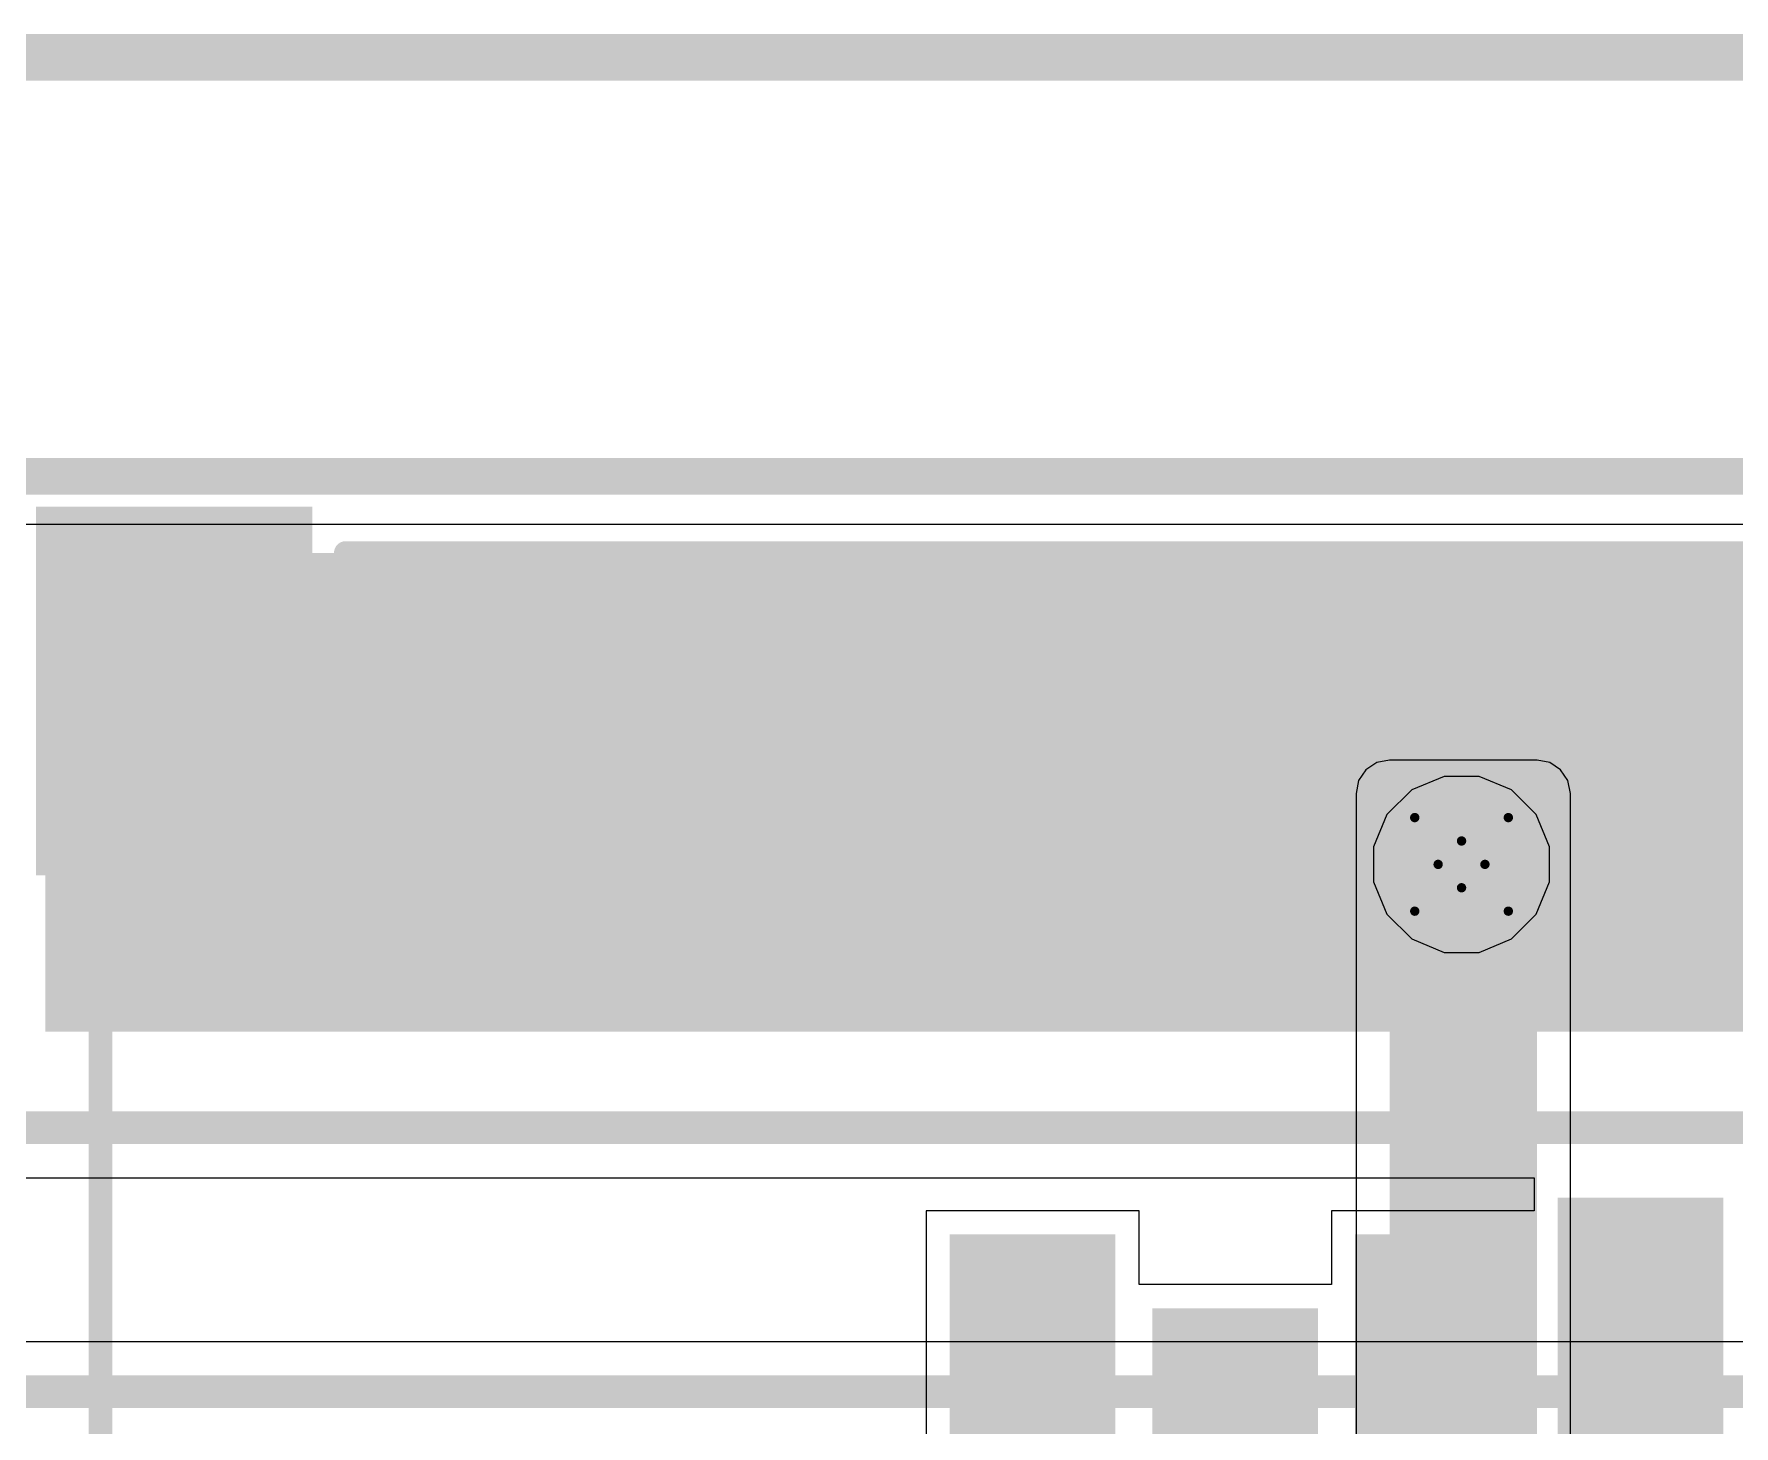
# Model space of a CAD drawing. Header units: inches. Extents: x -3 to 289, y -11 to 89.
# Drawn here: x 45.92 to 55.15, y 27.94 to 35.49 of the extents above; entities that cross this region are included whole.
import ezdxf

# ---------------------------------------------------------------- set-up
doc = ezdxf.new("R2010")
doc.units = ezdxf.units.IN
for name, color, linetype in [('Board Cutout', 216, 'Continuous'), ('Bottom Layer', 5, 'Continuous'), ('Dimension', 6, 'Continuous'), ('Drill Drawing', 1, 'Continuous'), ('Layer 1', 16, 'Continuous'), ('Layer 2', 76, 'Continuous'), ('Top Layer', 1, 'Continuous'), ('Top Overlay', 2, 'Continuous'), ('Top Paste', 8, 'Continuous'), ('Top Solder', 216, 'Continuous'), ('Via Holes', 16, 'Continuous')]:
    doc.layers.add(name, color=color, linetype=linetype)

# ---------------------------------------------------------------- blocks, each defined once
blk = doc.blocks.new('693071010811_2')
at = {"layer": 'Top Layer'}
for points in [[(0.415, -2.125), (1.215, -2.125), (1.215, -3.6249), (0.415, -3.6249)], [(-0.685, -2.525), (0.115, -2.525), (0.115, -4.0249), (-0.685, -4.0249)], [(1.515, -2.525), (2.315, -2.525), (2.315, -4.0249), (1.515, -4.0249)], [(-1.785, -2.725), (-0.985, -2.725), (-0.985, -4.2249), (-1.785, -4.2249)], [(5.875, -6.075), (7.275, -6.075), (7.275, -7.975), (5.875, -7.975)]]:
    blk.add_hatch(color=1, dxfattribs=at).paths.add_polyline_path(points)
at = {"layer": 'Top Paste'}
for points in [[(0.415, -2.125), (1.215, -2.125), (1.215, -3.6249), (0.415, -3.6249)], [(-0.685, -2.525), (0.115, -2.525), (0.115, -4.0249), (-0.685, -4.0249)], [(1.515, -2.525), (2.315, -2.525), (2.315, -4.0249), (1.515, -4.0249)], [(-1.785, -2.725), (-0.985, -2.725), (-0.985, -4.2249), (-1.785, -4.2249)], [(5.875, -6.075), (7.275, -6.075), (7.275, -7.975), (5.875, -7.975)]]:
    blk.add_hatch(color=8, dxfattribs=at).paths.add_polyline_path(points)
at = {"layer": 'Top Solder'}
for points in [[(0.365, -2.075), (1.265, -2.075), (1.265, -3.6749), (0.365, -3.6749)], [(-0.735, -2.475), (0.165, -2.475), (0.165, -4.0749), (-0.735, -4.0749)], [(1.465, -2.475), (2.365, -2.475), (2.365, -4.0749), (1.465, -4.0749)], [(-1.835, -2.675), (-0.935, -2.675), (-0.935, -4.2749), (-1.835, -4.2749)], [(5.825, -6.025), (7.325, -6.025), (7.325, -8.025), (5.825, -8.025)]]:
    blk.add_hatch(color=216, dxfattribs=at).paths.add_polyline_path(points)
at = {"layer": 'Top Overlay'}
for points in [[(6.975, 7.4261, 0.127, 0.127, 0), (6.975, -5.8439, 0.127, 0.127, 0)], [(5.6439, -7.775, 0.127, 0.127, 0), (-6.896, -7.775, 0.127, 0.127, 0)]]:
    blk.add_lwpolyline(points, format="xyseb", dxfattribs=at)
for points in [[(6.9432, -5.8439, 0.0635, 0.0635, 1), (7.0067, -5.8439, 0.0635, 0.0635, 1)], [(5.6121, -7.775, 0.0635, 0.0635, 1), (5.6756, -7.775, 0.0635, 0.0635, 1)]]:
    blk.add_lwpolyline(points, format="xyseb", close=True, dxfattribs=at)

msp = doc.modelspace()

# ---------------------------------------------------------------- hatches: boundary and pattern name
at = {"layer": 'Bottom Layer'}
h = msp.add_hatch(color=5, dxfattribs=at)
edge = h.paths.add_edge_path()
edge.add_arc((53.6676, 30.9838), 0.3, 0, 360)
at = {"layer": 'Layer 1'}
h = msp.add_hatch(color=16, dxfattribs=at)
edge = h.paths.add_edge_path()
edge.add_arc((53.6676, 30.9838), 0.3, 0, 360)
at = {"layer": 'Layer 2'}
msp.add_hatch(color=76, dxfattribs=at).paths.add_polyline_path([(54.0775, 31.369), (53.2766, 31.369), (53.2766, 17.4748), (54.0775, 17.4748)])
h = msp.add_hatch(color=76, dxfattribs=at)
edge = h.paths.add_edge_path()
edge.add_arc((53.6676, 30.9838), 0.3, 0, 360)
at = {"layer": 'Top Layer'}
msp.add_hatch(color=1, dxfattribs=at).paths.add_polyline_path([(60.529, 32.6748), (45.979, 32.6748), (45.979, 30.0748), (60.529, 30.0748)])
h = msp.add_hatch(color=1, dxfattribs=at)
edge = h.paths.add_edge_path()
edge.add_arc((53.6676, 30.9838), 0.3, 0, 360)
at = {"layer": 'Via Holes'}
h = msp.add_hatch(color=7, dxfattribs=at)
edge = h.paths.add_edge_path()
edge.add_arc((53.6676, 30.9838), 0.15, 0, 360)

# ---------------------------------------------------------------- linework, layer by layer
at = {"layer": 'Board Cutout'}
msp.add_lwpolyline([(-0.0026, 33.09, 0.2, 0.2, 0), (59.9974, 33.09, 0.2, 0.2, 0)], format="xyseb", dxfattribs=at)
at = {"layer": 'Bottom Layer'}
for p, q in [((0.3463, 32.831), (58.3332, 32.8311)), ((53.3969, 31.3889), (53.2625, 31.2545)), ((53.5725, 31.4616), (53.3969, 31.3889)), ((53.7626, 31.4616), (53.5725, 31.4616)), ((53.9382, 31.3889), (53.7626, 31.4616)), ((54.0726, 31.2545), (53.9382, 31.3889)), ((53.2625, 31.2545), (53.1898, 31.0789)), ((54.1454, 31.0789), (54.0726, 31.2545)), ((53.1898, 31.0789), (53.1898, 30.8888)), ((54.1454, 30.8888), (54.1454, 31.0789)), ((53.1898, 30.8888), (53.2625, 30.7132)), ((54.0726, 30.7132), (54.1454, 30.8888)), ((53.2625, 30.7132), (53.3969, 30.5788)), ((53.9382, 30.5788), (54.0726, 30.7132)), ((53.3969, 30.5788), (53.5725, 30.506)), ((53.7626, 30.506), (53.9382, 30.5788)), ((53.5725, 30.506), (53.7626, 30.506))]:
    msp.add_line(p, q, dxfattribs=at)
at = {"layer": 'Dimension'}
msp.add_lwpolyline([(34.6949, 35.3646, 0.254, 0.254, 0), (59.9974, 35.3646, 0.254, 0.254, 0)], format="xyseb", dxfattribs=at)
at = {"layer": 'Drill Drawing'}
for points in [[(53.4136, 31.2378, 0.0508, 0.0508, 0), (53.6676, 31.1108, 0.0508, 0.0508, 0)], [(53.4136, 31.2378, 0.0508, 0.0508, 0), (53.5406, 30.9838, 0.0508, 0.0508, 0)], [(53.6676, 31.1108, 0.0508, 0.0508, 0), (53.9216, 31.2378, 0.0508, 0.0508, 0)], [(53.7946, 30.9838, 0.0508, 0.0508, 0), (53.9216, 31.2378, 0.0508, 0.0508, 0)], [(53.4136, 30.7298, 0.0508, 0.0508, 0), (53.5406, 30.9838, 0.0508, 0.0508, 0)], [(53.7946, 30.9838, 0.0508, 0.0508, 0), (53.9216, 30.7298, 0.0508, 0.0508, 0)], [(53.4136, 30.7298, 0.0508, 0.0508, 0), (53.6676, 30.8568, 0.0508, 0.0508, 0)], [(53.6676, 30.8568, 0.0508, 0.0508, 0), (53.9216, 30.7298, 0.0508, 0.0508, 0)]]:
    msp.add_lwpolyline(points, format="xyseb", dxfattribs=at)
for points in [[(53.4009, 31.2378, 0.0254, 0.0254, 1), (53.4263, 31.2378, 0.0254, 0.0254, 1)], [(53.4009, 31.2378, 0.0254, 0.0254, 1), (53.4263, 31.2378, 0.0254, 0.0254, 1)], [(53.9089, 31.2378, 0.0254, 0.0254, 1), (53.9343, 31.2378, 0.0254, 0.0254, 1)], [(53.9089, 31.2378, 0.0254, 0.0254, 1), (53.9343, 31.2378, 0.0254, 0.0254, 1)], [(53.6549, 31.1108, 0.0254, 0.0254, 1), (53.6803, 31.1108, 0.0254, 0.0254, 1)], [(53.6549, 31.1108, 0.0254, 0.0254, 1), (53.6803, 31.1108, 0.0254, 0.0254, 1)], [(53.5279, 30.9838, 0.0254, 0.0254, 1), (53.5533, 30.9838, 0.0254, 0.0254, 1)], [(53.5279, 30.9838, 0.0254, 0.0254, 1), (53.5533, 30.9838, 0.0254, 0.0254, 1)], [(53.7819, 30.9838, 0.0254, 0.0254, 1), (53.8073, 30.9838, 0.0254, 0.0254, 1)], [(53.7819, 30.9838, 0.0254, 0.0254, 1), (53.8073, 30.9838, 0.0254, 0.0254, 1)], [(53.6549, 30.8568, 0.0254, 0.0254, 1), (53.6803, 30.8568, 0.0254, 0.0254, 1)], [(53.6549, 30.8568, 0.0254, 0.0254, 1), (53.6803, 30.8568, 0.0254, 0.0254, 1)], [(53.4009, 30.7298, 0.0254, 0.0254, 1), (53.4263, 30.7298, 0.0254, 0.0254, 1)], [(53.4009, 30.7298, 0.0254, 0.0254, 1), (53.4263, 30.7298, 0.0254, 0.0254, 1)], [(53.9089, 30.7298, 0.0254, 0.0254, 1), (53.9343, 30.7298, 0.0254, 0.0254, 1)], [(53.9089, 30.7298, 0.0254, 0.0254, 1), (53.9343, 30.7298, 0.0254, 0.0254, 1)]]:
    msp.add_lwpolyline(points, format="xyseb", close=True, dxfattribs=at)
at = {"layer": 'Layer 1'}
for p, q in [((0.3463, 32.831), (59.9974, 32.8311)), ((53.3969, 31.3889), (53.2625, 31.2545)), ((53.5725, 31.4616), (53.3969, 31.3889)), ((53.7626, 31.4616), (53.5725, 31.4616)), ((53.9382, 31.3889), (53.7626, 31.4616)), ((54.0726, 31.2545), (53.9382, 31.3889)), ((53.2625, 31.2545), (53.1898, 31.0789)), ((54.1454, 31.0789), (54.0726, 31.2545)), ((53.1898, 31.0789), (53.1898, 30.8888)), ((54.1454, 30.8888), (54.1454, 31.0789)), ((53.1898, 30.8888), (53.2625, 30.7132)), ((54.0726, 30.7132), (54.1454, 30.8888)), ((53.2625, 30.7132), (53.3969, 30.5788)), ((53.9382, 30.5788), (54.0726, 30.7132)), ((53.3969, 30.5788), (53.5725, 30.506)), ((53.7626, 30.506), (53.9382, 30.5788)), ((53.5725, 30.506), (53.7626, 30.506)), ((56.7758, 28.3927), (43.8251, 28.3927))]:
    msp.add_line(p, q, dxfattribs=at)
msp.add_lwpolyline([(43.8251, 28.1208, 0.1778, 0.1778, 0), (56.7758, 28.1208, 0.1778, 0.1778, 0)], format="xyseb", dxfattribs=at)
at = {"layer": 'Layer 2'}
for p, q in [((0.3463, 32.831), (59.764, 32.8311)), ((53.1484, 31.4972), (53.1091, 31.4384)), ((53.2072, 31.5365), (53.1484, 31.4972)), ((53.2766, 31.5503), (53.2072, 31.5365)), ((54.0775, 31.5503), (53.2766, 31.5503)), ((54.1469, 31.5365), (54.0775, 31.5503)), ((54.2057, 31.4972), (54.1469, 31.5365)), ((54.245, 31.4384), (54.2057, 31.4972)), ((53.1091, 31.4384), (53.0953, 31.369)), ((54.2588, 31.369), (54.245, 31.4384)), ((53.0953, 31.369), (53.0953, 22.637)), ((54.2588, 27.6191), (54.2588, 31.369))]:
    msp.add_line(p, q, dxfattribs=at)
at = {"layer": 'Top Layer'}
for p, q in [((40.9111, 29.2831), (54.0612, 29.2831)), ((54.0612, 29.2831), (54.0612, 29.1025)), ((51.9168, 29.1025), (50.7612, 29.1025)), ((50.7612, 29.1025), (50.7612, 27.2469)), ((51.9168, 28.7025), (51.9168, 29.1025)), ((54.0612, 29.1025), (52.9612, 29.1025)), ((52.9612, 29.1025), (52.9612, 28.7025)), ((52.9612, 28.7025), (51.9168, 28.7025))]:
    msp.add_line(p, q, dxfattribs=at)
for points in [[(40.0317, 29.555, 0.1778, 0.1778, 0), (55.3087, 29.555, 0.1778, 0.1778, 0)], [(54.639, 28.3747, 0.508, 0.508, 0), (54.639, 28.5076, 0.508, 0.508, 0)], [(54.639, 27.1576, 0.508, 0.508, 0), (54.639, 28.3747, 0.508, 0.508, 0)], [(53.539, 26.5206, 0.1778, 0.1778, 0), (53.539, 28.1747, 0.1778, 0.1778, 0)]]:
    msp.add_lwpolyline(points, format="xyseb", dxfattribs=at)
for points in [[(54.512, 28.5076, 0.254, 0.254, 1), (54.766, 28.5076, 0.254, 0.254, 1)], [(54.512, 28.3747, 0.254, 0.254, 1), (54.766, 28.3747, 0.254, 0.254, 1)], [(54.512, 28.3747, 0.254, 0.254, 1), (54.766, 28.3747, 0.254, 0.254, 1)], [(53.4945, 28.1747, 0.0889, 0.0889, 1), (53.5834, 28.1747, 0.0889, 0.0889, 1)]]:
    msp.add_lwpolyline(points, format="xyseb", close=True, dxfattribs=at)

# ---------------------------------------------------------------- block references
at = {"rotation": 180}
msp.add_blockref('693071010811_2', (53.254, 24.8998), dxfattribs=at)

doc.saveas('drawing.dxf')
